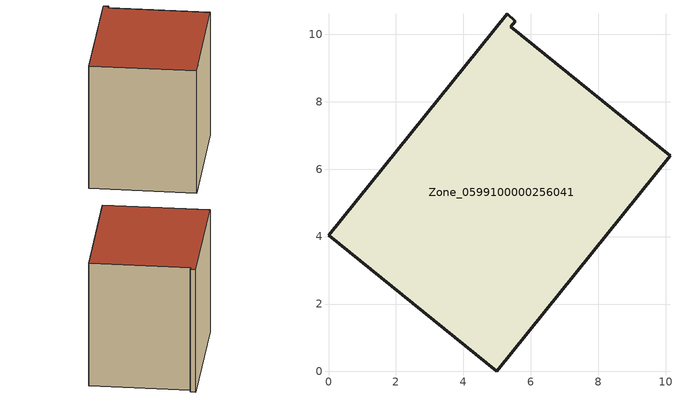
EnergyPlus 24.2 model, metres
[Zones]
Zone_0599100000256041
 floor ground (C_G): 5.3,10.61 5.54,10.38 5.41,10.22 10.12,6.4 4.99,0 0,4.04 z0
 wall outside (C_F): 4.99,0 10.12,6.4 5.41,10.22 5.54,10.38 5.3,10.61 0,4.04 4.99,0 z0:7.96
 roof outside (C_R): 5.54,10.38 5.3,10.61 0,4.04 4.99,0 10.12,6.4 5.41,10.22 z7.96
[BUILDING]
Pand.0599100000256041: North Axis=0; Terrain=City; Loads Convergence Tolerance Value=0.04; Temperature Convergence Tolerance Value=0.4; Solar Distribution=FullExterior; Maximum Number of Warmup Days=25; Minimum Number of Warmup Days=1
[Site:Location]
Rotterdam.The.Hague.AP_ZH_NLD Design_Conditions: Latitude=51.96; Longitude=4.45; Time Zone=1; Elevation=-4.5
[SITE:GROUNDTEMPERATURE:BUILDINGSURFACE]
18, 18, 18, 18, 18, 18, 18, 18, 18, 18, 18, 18
[MATERIAL] Thermal Absorptance=0.9; Solar Absorptance=0.7; Visible Absorptance=0.7
Name | Roughness | Thickness | Conductivity | Density | Specific Heat
G.TI.1946-1964 | MediumSmooth | 0.15 | 1 | 540 | 1210
F.TI.1946-1964 | Rough | 0.3 | 0.857143 | 1920 | 840
R.TI.1946-1964 | MediumRough | 0.2 | 0.277778 | 1500 | 1000
[CONSTRUCTION]
C_G: G.TI.1946-1964
C_F: F.TI.1946-1964
C_R: R.TI.1946-1964
[ZONE]
Zone_0599100000256041: Type=1; Multiplier=1; Ceiling Height=Autocalculate; Volume=Autocalculate; Floor Area=autocalculate; Part of Total Floor Area=Yes
[ZONEINFILTRATION:DESIGNFLOWRATE]
Infil_Zone_0599100000256041: Zone or ZoneList or Space or SpaceList=Zone_0599100000256041; Schedule=AlwaysOn; Design Flow Rate Calculation Method=Flow/Area; Flow Rate per Floor Area=0.003; Constant Term Coefficient=1; Temperature Term Coefficient=0; Velocity Term Coefficient=0; Velocity Squared Term Coefficient=0
[HVACTEMPLATE:ZONE:IDEALLOADSAIRSYSTEM]
Zone_0599100000256041: Maximum Heating Supply Air Temperature=50; Minimum Cooling Supply Air Temperature=13; Maximum Heating Supply Air Humidity Ratio=0.0156; Minimum Cooling Supply Air Humidity Ratio=0.0077; Heating Limit=NoLimit; Cooling Limit=NoLimit; Dehumidification Control Type=ConstantSensibleHeatRatio; Cooling Sensible Heat Ratio=0.7; Dehumidification Setpoint=60; Humidification Control Type=None; Humidification Setpoint=30; Outdoor Air Method=None; Outdoor Air Flow Rate per Person=0.00944; Outdoor Air Flow Rate per Zone Floor Area=0; Outdoor Air Flow Rate per Zone=0; Demand Controlled Ventilation Type=None; Outdoor Air Economizer Type=NoEconomizer; Heat Recovery Type=None; Sensible Heat Recovery Effectiveness=0.7; Latent Heat Recovery Effectiveness=0.65
[ZONECONTROL:THERMOSTAT]
ThermostatControl_Zone_0599100000256041: Zone or ZoneList=Zone_0599100000256041; Control Type Schedule=DualSetpointControlType; Control 1=Thermostat_Zone_0599100000256041; Temperature Difference Between Cutout And Setpoint=0
[THERMOSTATSETPOINT:DUALSETPOINT]
Thermostat_Zone_0599100000256041: Heating Setpoint Temperature Schedule=HeatingSetpoint_Zone_0599100000256041; Cooling Setpoint Temperature Schedule=CoolingSetpoint_Zone_0599100000256041
[SCHEDULE:COMPACT]
HeatingSetpoint_Zone_0599100000256041: Through: 12/31, For: AllDays, Until: 24:00, 21
CoolingSetpoint_Zone_0599100000256041: Through: 12/31, For: AllDays, Until: 24:00, 24
DualSetpointControlType: Through: 12/31, For: AllDays, Until: 24:00, 4
AlwaysOn: Through: 12/31, For: AllDays, Until: 24:00, 1
